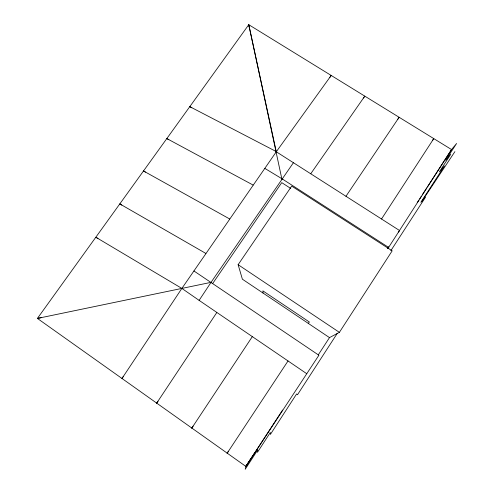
<?xml version="1.0" encoding="UTF-8"?>
<svg xmlns="http://www.w3.org/2000/svg" width="494" height="494" viewBox="0 0 494 494"><rect width="100%" height="100%" fill="white"/><g stroke="black" fill="none" stroke-linecap="round" stroke-linejoin="round"><path stroke-width="0.74" d="M281.957 179.433L248.766 24.7L37.396 318.426L245.876 466.416L245.191 469.3L257.8 449.861L257.46 452.313L270.348 432.441L270.391 434.411L296.61 393.959L297.499 394.737L337.155 333.536M417.214 202.633L418.887 200.039M419.727 198.749L421.401 196.155M422.24 194.864L426.847 187.745M427.687 186.448L451.553 149.559L456.604 143.47L445.668 160.315L450.713 154.338L439.401 171.788L444.427 165.941L420.869 202.287L425.532 197.149L390.853 250.668M339.39 332.351L392.18 250.835L291.688 186.108L238.127 264.691L242.387 279.196L329.486 337.606L339.39 332.351L238.127 264.691M381.522 218.996L433.763 138.598L432.503 140.531M318.26 354.908L329.486 337.606M247.377 464.385L245.876 466.416L282.587 410.032M250.791 459.019L245.876 466.416L318.896 355.248L193.926 270.965M227.092 453.294L228.456 451.22M245.876 466.416L254.75 452.924M191.734 428.193L252.323 336.624M227.191 453.152L288.033 360.953M306.768 373.717L199.113 300.364L211.037 282.358L293.417 162.711M216.755 312.591L156.512 403.4L158.006 401.214M421.635 201.743L454.906 151.639M397.849 119.196L399.127 117.276L345.967 196.279M191.826 428.051L193.111 426.131M363.498 98.047L364.788 96.132L310.738 173.771M212.673 283.531L281.741 182.638L290.781 188.467M329.881 77.354L331.19 75.452L276.294 151.763L181.866 288.416L121.981 378.466L123.296 376.564M191.802 107.778L189.795 106.648L276.245 151.559L248.766 24.7L451.553 149.559L387.864 248.581M308.244 323.366L309.38 322.026L262.876 290.861L263.043 293.053M398.38 232.063L399.652 230.587L276.158 151.683M387.802 248.544L388.79 247.531L282.006 178.779L264.809 168.38M211.037 282.358L37.396 318.426L41.181 317.685M253.101 185.052L166.83 138.561L168.825 139.709M229.667 218.966L143.501 170.973L145.489 172.134M205.85 253.428L119.807 203.899L121.79 205.072M97.929 238.491L95.96 237.305L181.866 288.416L199.113 300.364M248.766 24.7L249.396 27.707M388.512 246.988L387.697 248.254L388.519 246.994"/></g></svg>
